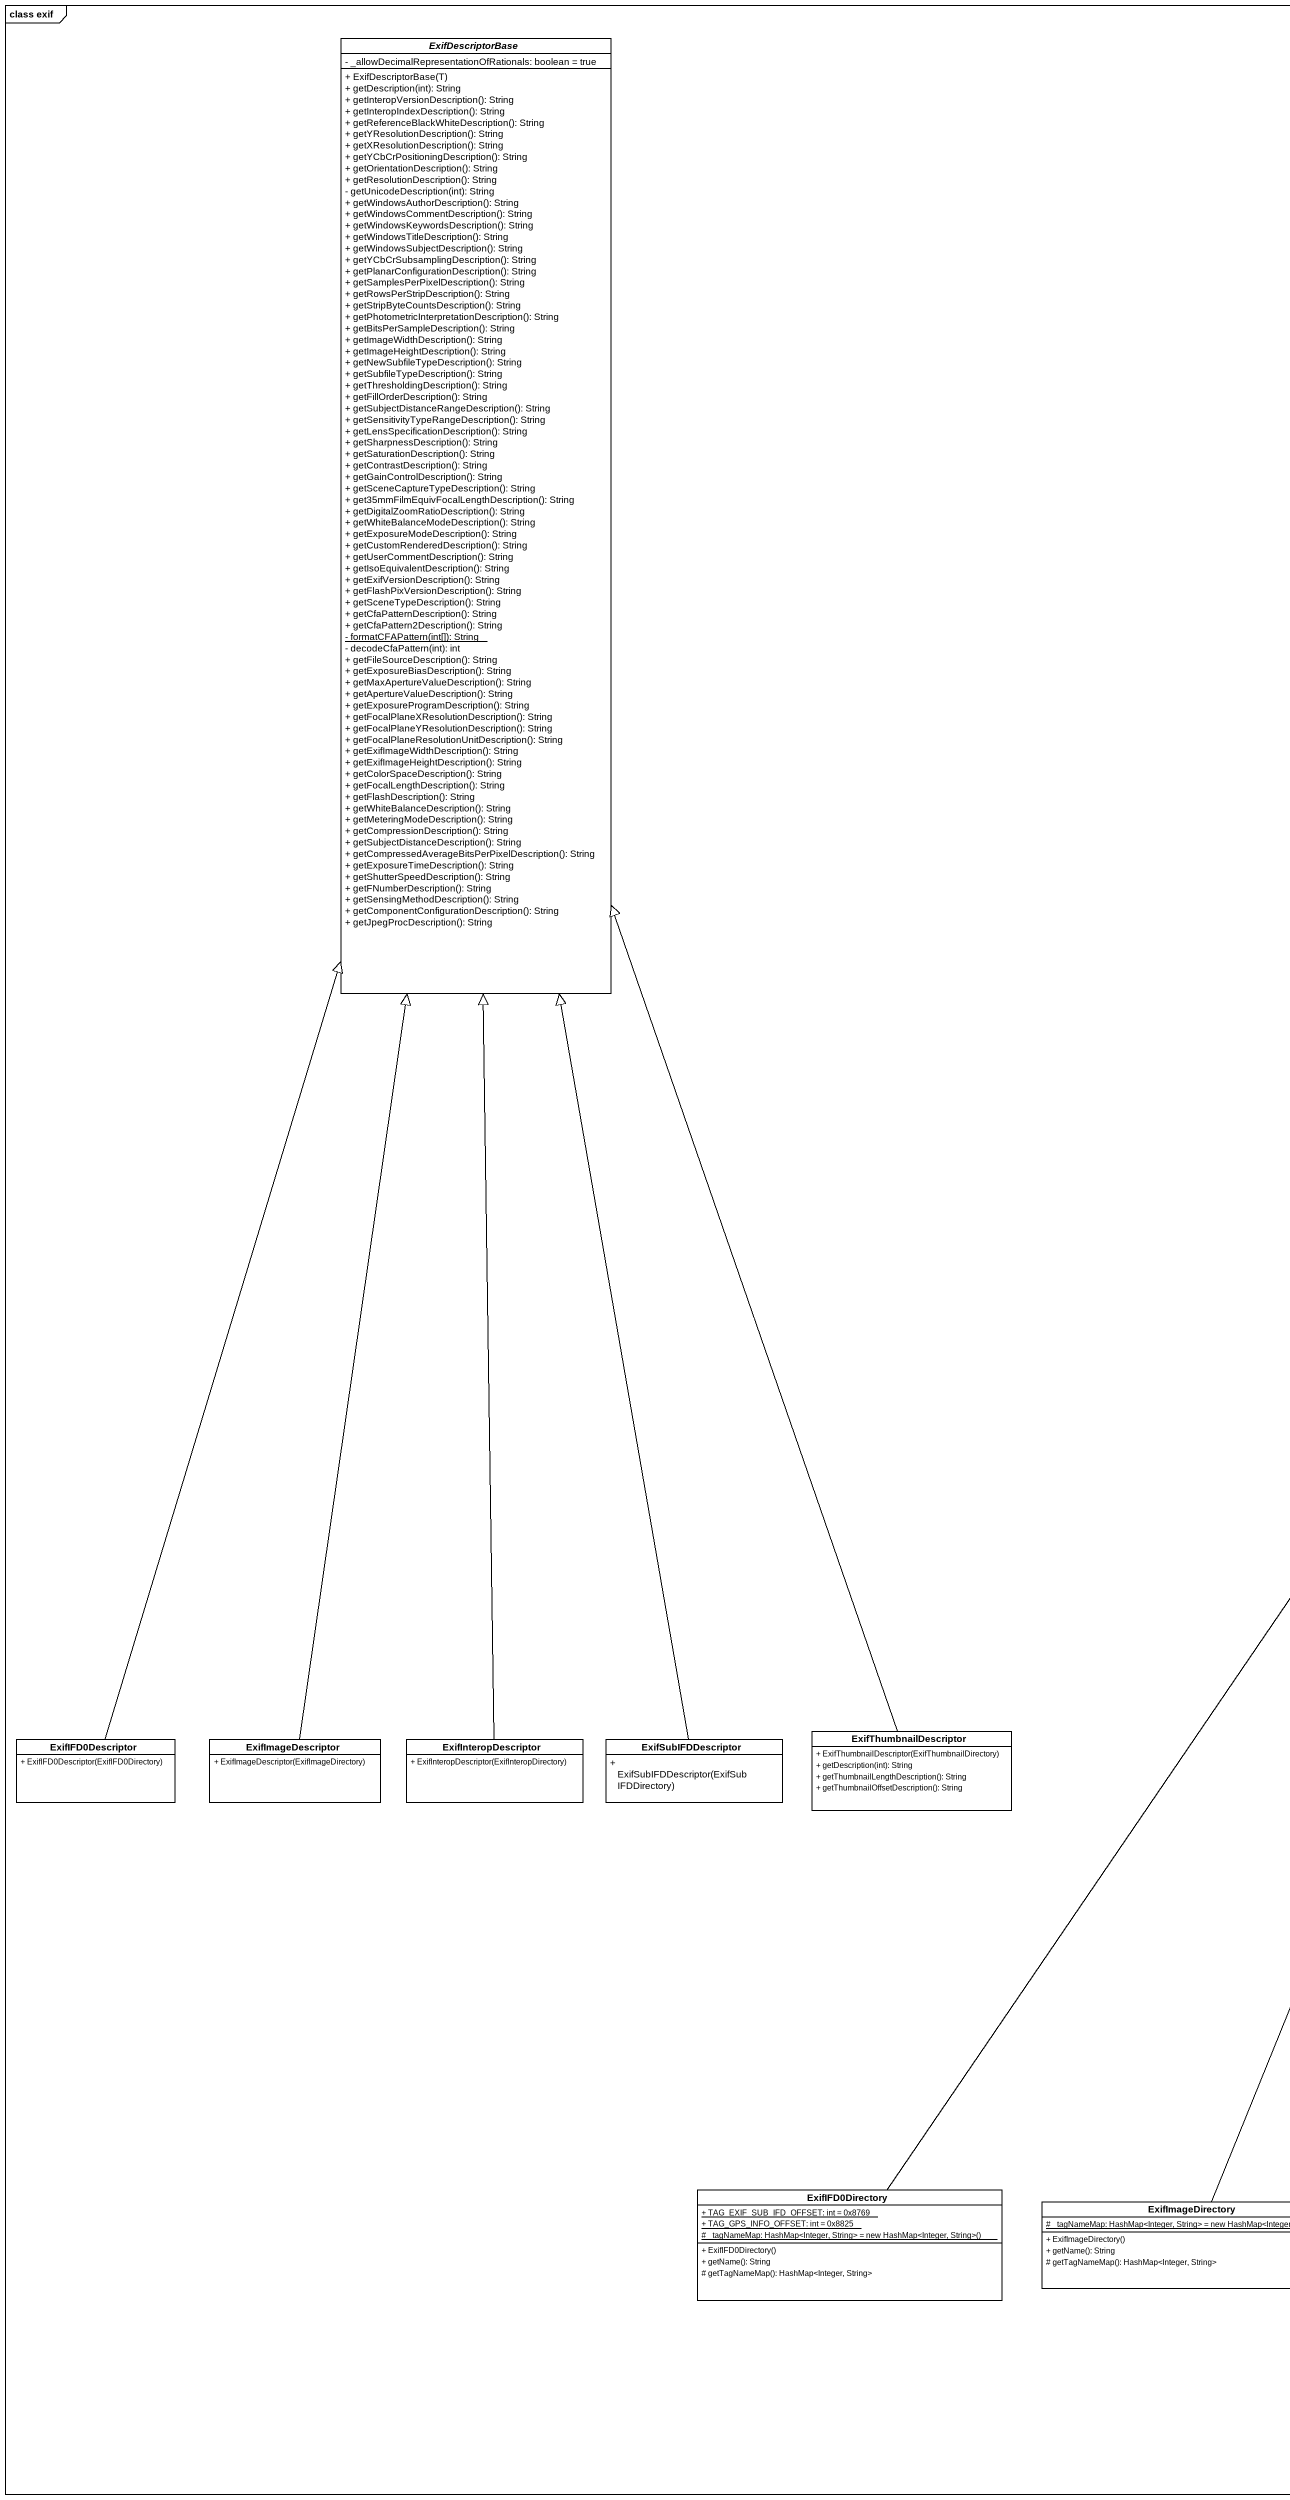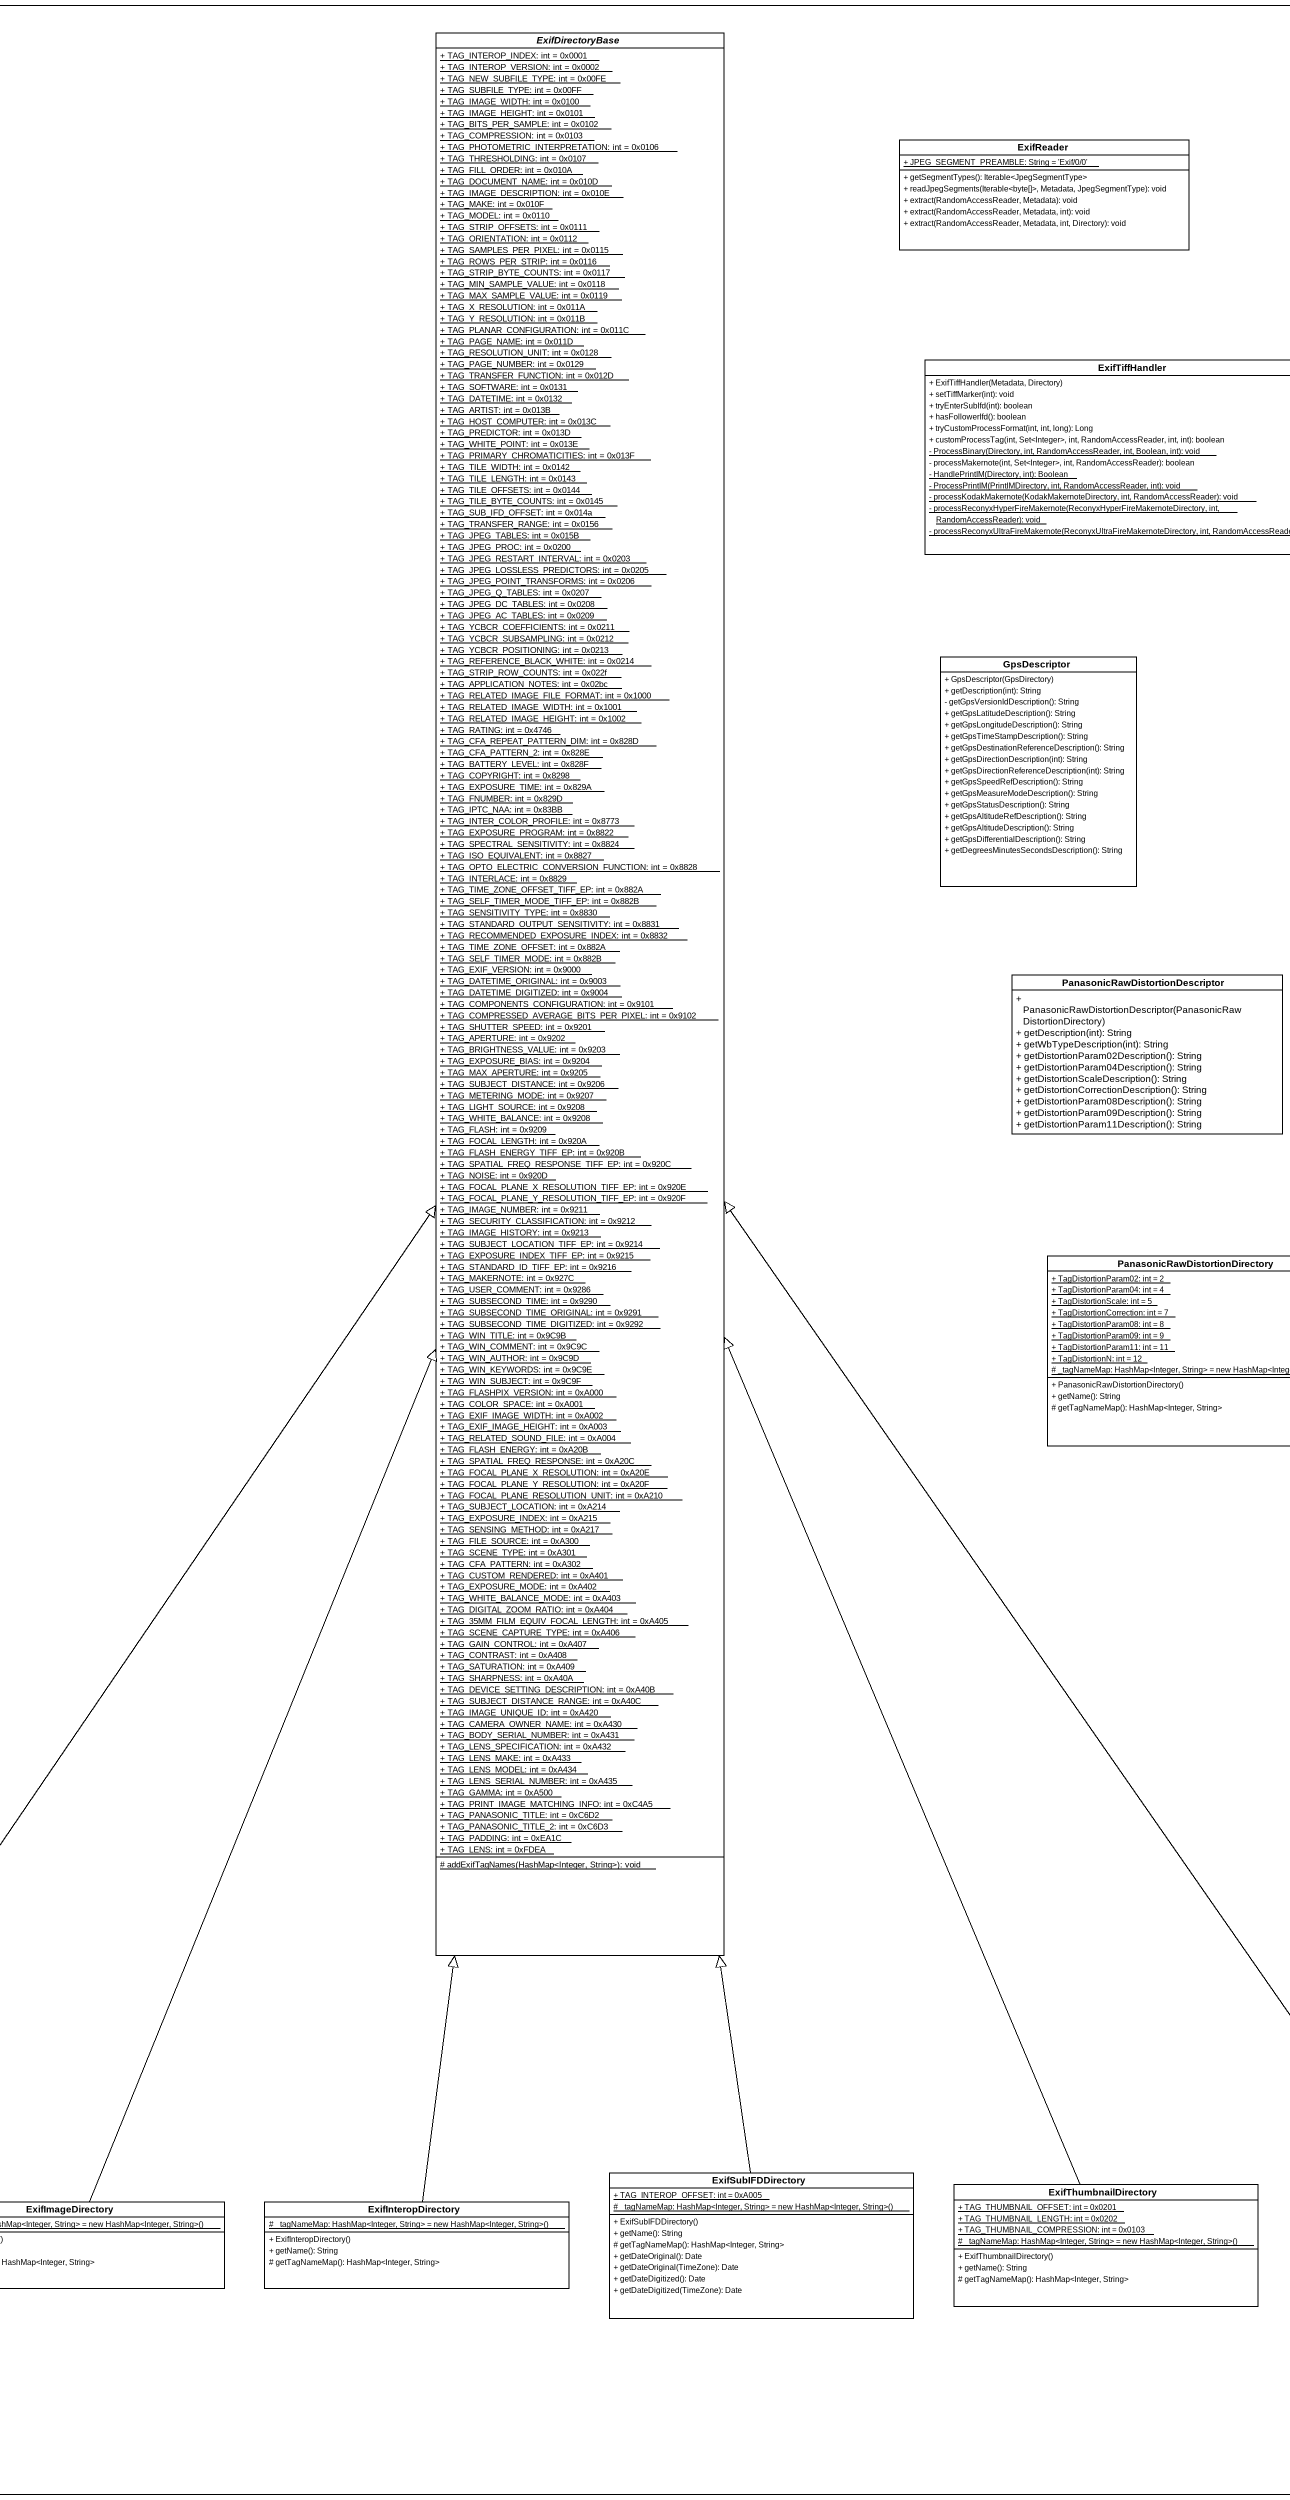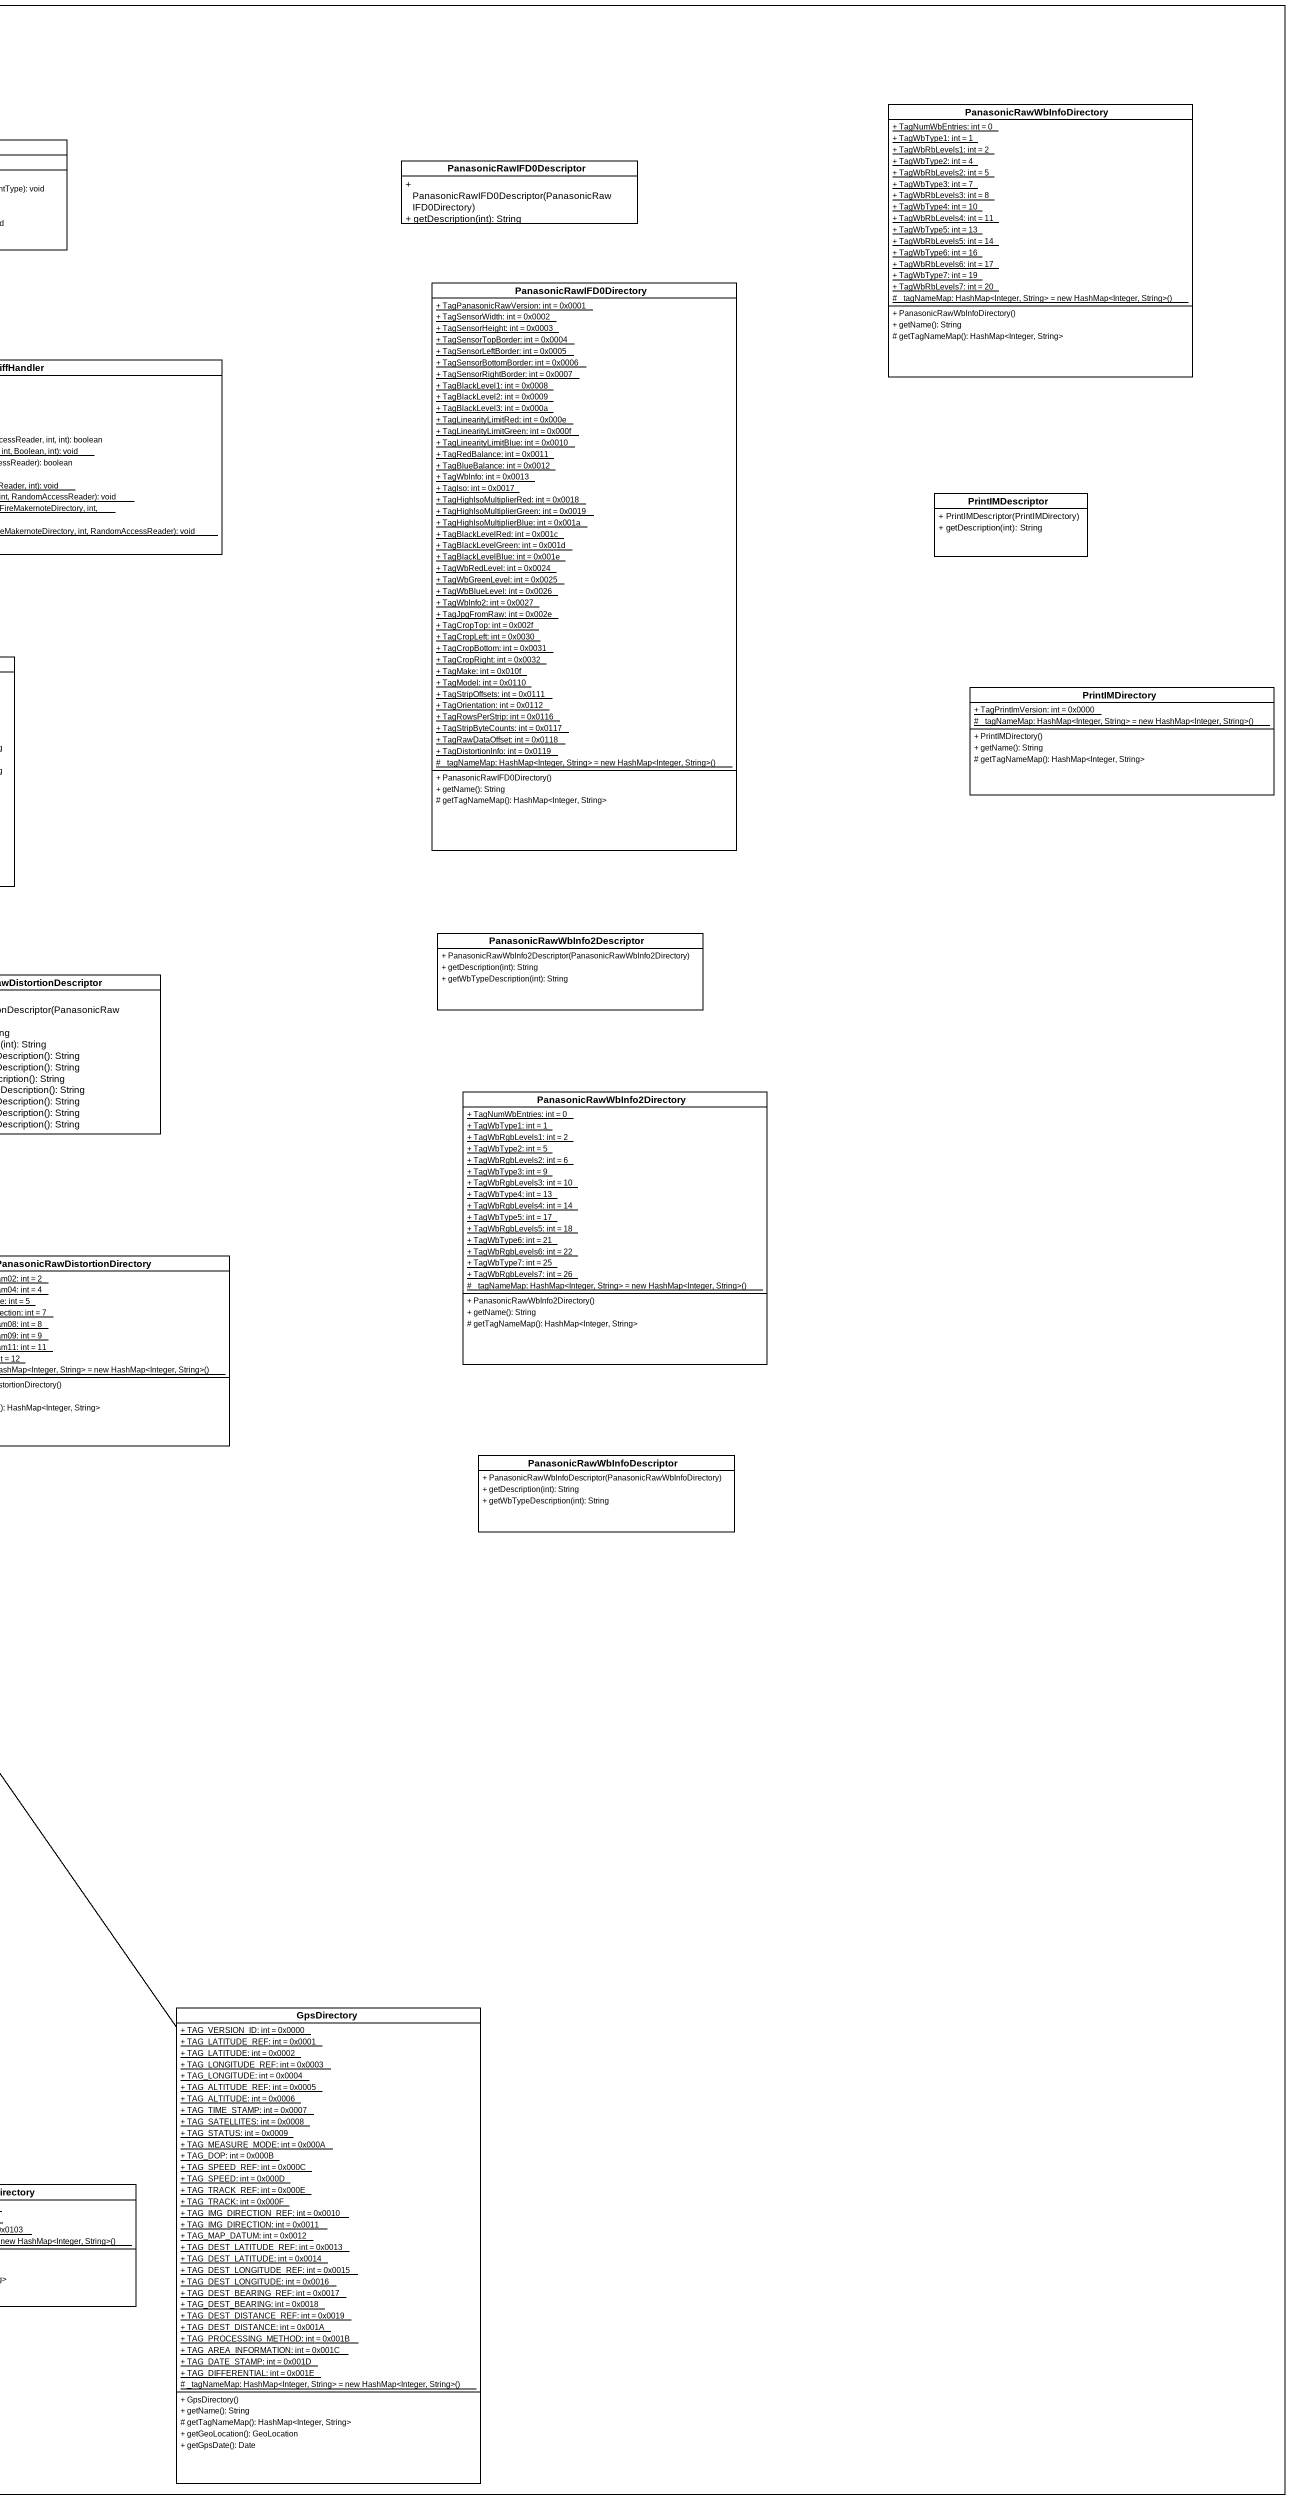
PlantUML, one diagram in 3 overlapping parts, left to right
@startuml
mainframe class exif
hide circle
hide empty members
skinparam classAttributeIconSize 0
abstract class ExifDescriptorBase {
  - _allowDecimalRepresentationOfRationals: boolean = true
  + ExifDescriptorBase(T)
  + getDescription(int): String
  + getInteropVersionDescription(): String
  + getInteropIndexDescription(): String
  + getReferenceBlackWhiteDescription(): String
  + getYResolutionDescription(): String
  + getXResolutionDescription(): String
  + getYCbCrPositioningDescription(): String
  + getOrientationDescription(): String
  + getResolutionDescription(): String
  - getUnicodeDescription(int): String
  + getWindowsAuthorDescription(): String
  + getWindowsCommentDescription(): String
  + getWindowsKeywordsDescription(): String
  + getWindowsTitleDescription(): String
  + getWindowsSubjectDescription(): String
  + getYCbCrSubsamplingDescription(): String
  + getPlanarConfigurationDescription(): String
  + getSamplesPerPixelDescription(): String
  + getRowsPerStripDescription(): String
  + getStripByteCountsDescription(): String
  + getPhotometricInterpretationDescription(): String
  + getBitsPerSampleDescription(): String
  + getImageWidthDescription(): String
  + getImageHeightDescription(): String
  + getNewSubfileTypeDescription(): String
  + getSubfileTypeDescription(): String
  + getThresholdingDescription(): String
  + getFillOrderDescription(): String
  + getSubjectDistanceRangeDescription(): String
  + getSensitivityTypeRangeDescription(): String
  + getLensSpecificationDescription(): String
  + getSharpnessDescription(): String
  + getSaturationDescription(): String
  + getContrastDescription(): String
  + getGainControlDescription(): String
  + getSceneCaptureTypeDescription(): String
  + get35mmFilmEquivFocalLengthDescription(): String
  + getDigitalZoomRatioDescription(): String
  + getWhiteBalanceModeDescription(): String
  + getExposureModeDescription(): String
  + getCustomRenderedDescription(): String
  + getUserCommentDescription(): String
  + getIsoEquivalentDescription(): String
  + getExifVersionDescription(): String
  + getFlashPixVersionDescription(): String
  + getSceneTypeDescription(): String
  + getCfaPatternDescription(): String
  + getCfaPattern2Description(): String
  {static} - formatCFAPattern(int[]): String
  - decodeCfaPattern(int): int
  + getFileSourceDescription(): String
  + getExposureBiasDescription(): String
  + getMaxApertureValueDescription(): String
  + getApertureValueDescription(): String
  + getExposureProgramDescription(): String
  + getFocalPlaneXResolutionDescription(): String
  + getFocalPlaneYResolutionDescription(): String
  + getFocalPlaneResolutionUnitDescription(): String
  + getExifImageWidthDescription(): String
  + getExifImageHeightDescription(): String
  + getColorSpaceDescription(): String
  + getFocalLengthDescription(): String
  + getFlashDescription(): String
  + getWhiteBalanceDescription(): String
  + getMeteringModeDescription(): String
  + getCompressionDescription(): String
  + getSubjectDistanceDescription(): String
  + getCompressedAverageBitsPerPixelDescription(): String
  + getExposureTimeDescription(): String
  + getShutterSpeedDescription(): String
  + getFNumberDescription(): String
  + getSensingMethodDescription(): String
  + getComponentConfigurationDescription(): String
  + getJpegProcDescription(): String
}
abstract class ExifDirectoryBase {
  {static} + TAG_INTEROP_INDEX: int = 0x0001
  {static} + TAG_INTEROP_VERSION: int = 0x0002
  {static} + TAG_NEW_SUBFILE_TYPE: int = 0x00FE
  {static} + TAG_SUBFILE_TYPE: int = 0x00FF
  {static} + TAG_IMAGE_WIDTH: int = 0x0100
  {static} + TAG_IMAGE_HEIGHT: int = 0x0101
  {static} + TAG_BITS_PER_SAMPLE: int = 0x0102
  {static} + TAG_COMPRESSION: int = 0x0103
  {static} + TAG_PHOTOMETRIC_INTERPRETATION: int = 0x0106
  {static} + TAG_THRESHOLDING: int = 0x0107
  {static} + TAG_FILL_ORDER: int = 0x010A
  {static} + TAG_DOCUMENT_NAME: int = 0x010D
  {static} + TAG_IMAGE_DESCRIPTION: int = 0x010E
  {static} + TAG_MAKE: int = 0x010F
  {static} + TAG_MODEL: int = 0x0110
  {static} + TAG_STRIP_OFFSETS: int = 0x0111
  {static} + TAG_ORIENTATION: int = 0x0112
  {static} + TAG_SAMPLES_PER_PIXEL: int = 0x0115
  {static} + TAG_ROWS_PER_STRIP: int = 0x0116
  {static} + TAG_STRIP_BYTE_COUNTS: int = 0x0117
  {static} + TAG_MIN_SAMPLE_VALUE: int = 0x0118
  {static} + TAG_MAX_SAMPLE_VALUE: int = 0x0119
  {static} + TAG_X_RESOLUTION: int = 0x011A
  {static} + TAG_Y_RESOLUTION: int = 0x011B
  {static} + TAG_PLANAR_CONFIGURATION: int = 0x011C
  {static} + TAG_PAGE_NAME: int = 0x011D
  {static} + TAG_RESOLUTION_UNIT: int = 0x0128
  {static} + TAG_PAGE_NUMBER: int = 0x0129
  {static} + TAG_TRANSFER_FUNCTION: int = 0x012D
  {static} + TAG_SOFTWARE: int = 0x0131
  {static} + TAG_DATETIME: int = 0x0132
  {static} + TAG_ARTIST: int = 0x013B
  {static} + TAG_HOST_COMPUTER: int = 0x013C
  {static} + TAG_PREDICTOR: int = 0x013D
  {static} + TAG_WHITE_POINT: int = 0x013E
  {static} + TAG_PRIMARY_CHROMATICITIES: int = 0x013F
  {static} + TAG_TILE_WIDTH: int = 0x0142
  {static} + TAG_TILE_LENGTH: int = 0x0143
  {static} + TAG_TILE_OFFSETS: int = 0x0144
  {static} + TAG_TILE_BYTE_COUNTS: int = 0x0145
  {static} + TAG_SUB_IFD_OFFSET: int = 0x014a
  {static} + TAG_TRANSFER_RANGE: int = 0x0156
  {static} + TAG_JPEG_TABLES: int = 0x015B
  {static} + TAG_JPEG_PROC: int = 0x0200
  {static} + TAG_JPEG_RESTART_INTERVAL: int = 0x0203
  {static} + TAG_JPEG_LOSSLESS_PREDICTORS: int = 0x0205
  {static} + TAG_JPEG_POINT_TRANSFORMS: int = 0x0206
  {static} + TAG_JPEG_Q_TABLES: int = 0x0207
  {static} + TAG_JPEG_DC_TABLES: int = 0x0208
  {static} + TAG_JPEG_AC_TABLES: int = 0x0209
  {static} + TAG_YCBCR_COEFFICIENTS: int = 0x0211
  {static} + TAG_YCBCR_SUBSAMPLING: int = 0x0212
  {static} + TAG_YCBCR_POSITIONING: int = 0x0213
  {static} + TAG_REFERENCE_BLACK_WHITE: int = 0x0214
  {static} + TAG_STRIP_ROW_COUNTS: int = 0x022f
  {static} + TAG_APPLICATION_NOTES: int = 0x02bc
  {static} + TAG_RELATED_IMAGE_FILE_FORMAT: int = 0x1000
  {static} + TAG_RELATED_IMAGE_WIDTH: int = 0x1001
  {static} + TAG_RELATED_IMAGE_HEIGHT: int = 0x1002
  {static} + TAG_RATING: int = 0x4746
  {static} + TAG_CFA_REPEAT_PATTERN_DIM: int = 0x828D
  {static} + TAG_CFA_PATTERN_2: int = 0x828E
  {static} + TAG_BATTERY_LEVEL: int = 0x828F
  {static} + TAG_COPYRIGHT: int = 0x8298
  {static} + TAG_EXPOSURE_TIME: int = 0x829A
  {static} + TAG_FNUMBER: int = 0x829D
  {static} + TAG_IPTC_NAA: int = 0x83BB
  {static} + TAG_INTER_COLOR_PROFILE: int = 0x8773
  {static} + TAG_EXPOSURE_PROGRAM: int = 0x8822
  {static} + TAG_SPECTRAL_SENSITIVITY: int = 0x8824
  {static} + TAG_ISO_EQUIVALENT: int = 0x8827
  {static} + TAG_OPTO_ELECTRIC_CONVERSION_FUNCTION: int = 0x8828
  {static} + TAG_INTERLACE: int = 0x8829
  {static} + TAG_TIME_ZONE_OFFSET_TIFF_EP: int = 0x882A
  {static} + TAG_SELF_TIMER_MODE_TIFF_EP: int = 0x882B
  {static} + TAG_SENSITIVITY_TYPE: int = 0x8830
  {static} + TAG_STANDARD_OUTPUT_SENSITIVITY: int = 0x8831
  {static} + TAG_RECOMMENDED_EXPOSURE_INDEX: int = 0x8832
  {static} + TAG_TIME_ZONE_OFFSET: int = 0x882A
  {static} + TAG_SELF_TIMER_MODE: int = 0x882B
  {static} + TAG_EXIF_VERSION: int = 0x9000
  {static} + TAG_DATETIME_ORIGINAL: int = 0x9003
  {static} + TAG_DATETIME_DIGITIZED: int = 0x9004
  {static} + TAG_COMPONENTS_CONFIGURATION: int = 0x9101
  {static} + TAG_COMPRESSED_AVERAGE_BITS_PER_PIXEL: int = 0x9102
  {static} + TAG_SHUTTER_SPEED: int = 0x9201
  {static} + TAG_APERTURE: int = 0x9202
  {static} + TAG_BRIGHTNESS_VALUE: int = 0x9203
  {static} + TAG_EXPOSURE_BIAS: int = 0x9204
  {static} + TAG_MAX_APERTURE: int = 0x9205
  {static} + TAG_SUBJECT_DISTANCE: int = 0x9206
  {static} + TAG_METERING_MODE: int = 0x9207
  {static} + TAG_LIGHT_SOURCE: int = 0x9208
  {static} + TAG_WHITE_BALANCE: int = 0x9208
  {static} + TAG_FLASH: int = 0x9209
  {static} + TAG_FOCAL_LENGTH: int = 0x920A
  {static} + TAG_FLASH_ENERGY_TIFF_EP: int = 0x920B
  {static} + TAG_SPATIAL_FREQ_RESPONSE_TIFF_EP: int = 0x920C
  {static} + TAG_NOISE: int = 0x920D
  {static} + TAG_FOCAL_PLANE_X_RESOLUTION_TIFF_EP: int = 0x920E
  {static} + TAG_FOCAL_PLANE_Y_RESOLUTION_TIFF_EP: int = 0x920F
  {static} + TAG_IMAGE_NUMBER: int = 0x9211
  {static} + TAG_SECURITY_CLASSIFICATION: int = 0x9212
  {static} + TAG_IMAGE_HISTORY: int = 0x9213
  {static} + TAG_SUBJECT_LOCATION_TIFF_EP: int = 0x9214
  {static} + TAG_EXPOSURE_INDEX_TIFF_EP: int = 0x9215
  {static} + TAG_STANDARD_ID_TIFF_EP: int = 0x9216
  {static} + TAG_MAKERNOTE: int = 0x927C
  {static} + TAG_USER_COMMENT: int = 0x9286
  {static} + TAG_SUBSECOND_TIME: int = 0x9290
  {static} + TAG_SUBSECOND_TIME_ORIGINAL: int = 0x9291
  {static} + TAG_SUBSECOND_TIME_DIGITIZED: int = 0x9292
  {static} + TAG_WIN_TITLE: int = 0x9C9B
  {static} + TAG_WIN_COMMENT: int = 0x9C9C
  {static} + TAG_WIN_AUTHOR: int = 0x9C9D
  {static} + TAG_WIN_KEYWORDS: int = 0x9C9E
  {static} + TAG_WIN_SUBJECT: int = 0x9C9F
  {static} + TAG_FLASHPIX_VERSION: int = 0xA000
  {static} + TAG_COLOR_SPACE: int = 0xA001
  {static} + TAG_EXIF_IMAGE_WIDTH: int = 0xA002
  {static} + TAG_EXIF_IMAGE_HEIGHT: int = 0xA003
  {static} + TAG_RELATED_SOUND_FILE: int = 0xA004
  {static} + TAG_FLASH_ENERGY: int = 0xA20B
  {static} + TAG_SPATIAL_FREQ_RESPONSE: int = 0xA20C
  {static} + TAG_FOCAL_PLANE_X_RESOLUTION: int = 0xA20E
  {static} + TAG_FOCAL_PLANE_Y_RESOLUTION: int = 0xA20F
  {static} + TAG_FOCAL_PLANE_RESOLUTION_UNIT: int = 0xA210
  {static} + TAG_SUBJECT_LOCATION: int = 0xA214
  {static} + TAG_EXPOSURE_INDEX: int = 0xA215
  {static} + TAG_SENSING_METHOD: int = 0xA217
  {static} + TAG_FILE_SOURCE: int = 0xA300
  {static} + TAG_SCENE_TYPE: int = 0xA301
  {static} + TAG_CFA_PATTERN: int = 0xA302
  {static} + TAG_CUSTOM_RENDERED: int = 0xA401
  {static} + TAG_EXPOSURE_MODE: int = 0xA402
  {static} + TAG_WHITE_BALANCE_MODE: int = 0xA403
  {static} + TAG_DIGITAL_ZOOM_RATIO: int = 0xA404
  {static} + TAG_35MM_FILM_EQUIV_FOCAL_LENGTH: int = 0xA405
  {static} + TAG_SCENE_CAPTURE_TYPE: int = 0xA406
  {static} + TAG_GAIN_CONTROL: int = 0xA407
  {static} + TAG_CONTRAST: int = 0xA408
  {static} + TAG_SATURATION: int = 0xA409
  {static} + TAG_SHARPNESS: int = 0xA40A
  {static} + TAG_DEVICE_SETTING_DESCRIPTION: int = 0xA40B
  {static} + TAG_SUBJECT_DISTANCE_RANGE: int = 0xA40C
  {static} + TAG_IMAGE_UNIQUE_ID: int = 0xA420
  {static} + TAG_CAMERA_OWNER_NAME: int = 0xA430
  {static} + TAG_BODY_SERIAL_NUMBER: int = 0xA431
  {static} + TAG_LENS_SPECIFICATION: int = 0xA432
  {static} + TAG_LENS_MAKE: int = 0xA433
  {static} + TAG_LENS_MODEL: int = 0xA434
  {static} + TAG_LENS_SERIAL_NUMBER: int = 0xA435
  {static} + TAG_GAMMA: int = 0xA500
  {static} + TAG_PRINT_IMAGE_MATCHING_INFO: int = 0xC4A5
  {static} + TAG_PANASONIC_TITLE: int = 0xC6D2
  {static} + TAG_PANASONIC_TITLE_2: int = 0xC6D3
  {static} + TAG_PADDING: int = 0xEA1C
  {static} + TAG_LENS: int = 0xFDEA
  {static} # addExifTagNames(HashMap<Integer, String>): void
}
class PanasonicRawWbInfoDirectory {
  {static} + TagNumWbEntries: int = 0
  {static} + TagWbType1: int = 1
  {static} + TagWbRbLevels1: int = 2
  {static} + TagWbType2: int = 4
  {static} + TagWbRbLevels2: int = 5
  {static} + TagWbType3: int = 7
  {static} + TagWbRbLevels3: int = 8
  {static} + TagWbType4: int = 10
  {static} + TagWbRbLevels4: int = 11
  {static} + TagWbType5: int = 13
  {static} + TagWbRbLevels5: int = 14
  {static} + TagWbType6: int = 16
  {static} + TagWbRbLevels6: int = 17
  {static} + TagWbType7: int = 19
  {static} + TagWbRbLevels7: int = 20
  {static} {field} # _tagNameMap: HashMap<Integer, String> = new HashMap<Integer, String>()
  + PanasonicRawWbInfoDirectory()
  + getName(): String
  # getTagNameMap(): HashMap<Integer, String>
}
class ExifReader {
  {static} + JPEG_SEGMENT_PREAMBLE: String = 'Exif/0/0'
  + getSegmentTypes(): Iterable<JpegSegmentType>
  + readJpegSegments(Iterable<byte[]>, Metadata, JpegSegmentType): void
  + extract(RandomAccessReader, Metadata): void
  + extract(RandomAccessReader, Metadata, int): void
  + extract(RandomAccessReader, Metadata, int, Directory): void
}
class PanasonicRawIFD0Descriptor {
  + PanasonicRawIFD0Descriptor(PanasonicRawIFD0Directory)
  + getDescription(int): String
}
class PanasonicRawIFD0Directory {
  {static} + TagPanasonicRawVersion: int = 0x0001
  {static} + TagSensorWidth: int = 0x0002
  {static} + TagSensorHeight: int = 0x0003
  {static} + TagSensorTopBorder: int = 0x0004
  {static} + TagSensorLeftBorder: int = 0x0005
  {static} + TagSensorBottomBorder: int = 0x0006
  {static} + TagSensorRightBorder: int = 0x0007
  {static} + TagBlackLevel1: int = 0x0008
  {static} + TagBlackLevel2: int = 0x0009
  {static} + TagBlackLevel3: int = 0x000a
  {static} + TagLinearityLimitRed: int = 0x000e
  {static} + TagLinearityLimitGreen: int = 0x000f
  {static} + TagLinearityLimitBlue: int = 0x0010
  {static} + TagRedBalance: int = 0x0011
  {static} + TagBlueBalance: int = 0x0012
  {static} + TagWbInfo: int = 0x0013
  {static} + TagIso: int = 0x0017
  {static} + TagHighIsoMultiplierRed: int = 0x0018
  {static} + TagHighIsoMultiplierGreen: int = 0x0019
  {static} + TagHighIsoMultiplierBlue: int = 0x001a
  {static} + TagBlackLevelRed: int = 0x001c
  {static} + TagBlackLevelGreen: int = 0x001d
  {static} + TagBlackLevelBlue: int = 0x001e
  {static} + TagWbRedLevel: int = 0x0024
  {static} + TagWbGreenLevel: int = 0x0025
  {static} + TagWbBlueLevel: int = 0x0026
  {static} + TagWbInfo2: int = 0x0027
  {static} + TagJpgFromRaw: int = 0x002e
  {static} + TagCropTop: int = 0x002f
  {static} + TagCropLeft: int = 0x0030
  {static} + TagCropBottom: int = 0x0031
  {static} + TagCropRight: int = 0x0032
  {static} + TagMake: int = 0x010f
  {static} + TagModel: int = 0x0110
  {static} + TagStripOffsets: int = 0x0111
  {static} + TagOrientation: int = 0x0112
  {static} + TagRowsPerStrip: int = 0x0116
  {static} + TagStripByteCounts: int = 0x0117
  {static} + TagRawDataOffset: int = 0x0118
  {static} + TagDistortionInfo: int = 0x0119
  {static} {field} # _tagNameMap: HashMap<Integer, String> = new HashMap<Integer, String>()
  + PanasonicRawIFD0Directory()
  + getName(): String
  # getTagNameMap(): HashMap<Integer, String>
}
class ExifTiffHandler {
  + ExifTiffHandler(Metadata, Directory)
  + setTiffMarker(int): void
  + tryEnterSubIfd(int): boolean
  + hasFollowerIfd(): boolean
  + tryCustomProcessFormat(int, int, long): Long
  + customProcessTag(int, Set<Integer>, int, RandomAccessReader, int, int): boolean
  {static} - ProcessBinary(Directory, int, RandomAccessReader, int, Boolean, int): void
  - processMakernote(int, Set<Integer>, int, RandomAccessReader): boolean
  {static} - HandlePrintIM(Directory, int): Boolean
  {static} - ProcessPrintIM(PrintIMDirectory, int, RandomAccessReader, int): void
  {static} - processKodakMakernote(KodakMakernoteDirectory, int, RandomAccessReader): void
  {static} - processReconyxHyperFireMakernote(ReconyxHyperFireMakernoteDirectory, int, RandomAccessReader): void
  {static} - processReconyxUltraFireMakernote(ReconyxUltraFireMakernoteDirectory, int, RandomAccessReader): void
}
class PrintIMDescriptor {
  + PrintIMDescriptor(PrintIMDirectory)
  + getDescription(int): String
}
class GpsDescriptor {
  + GpsDescriptor(GpsDirectory)
  + getDescription(int): String
  - getGpsVersionIdDescription(): String
  + getGpsLatitudeDescription(): String
  + getGpsLongitudeDescription(): String
  + getGpsTimeStampDescription(): String
  + getGpsDestinationReferenceDescription(): String
  + getGpsDirectionDescription(int): String
  + getGpsDirectionReferenceDescription(int): String
  + getGpsSpeedRefDescription(): String
  + getGpsMeasureModeDescription(): String
  + getGpsStatusDescription(): String
  + getGpsAltitudeRefDescription(): String
  + getGpsAltitudeDescription(): String
  + getGpsDifferentialDescription(): String
  + getDegreesMinutesSecondsDescription(): String
}
class PrintIMDirectory {
  {static} + TagPrintImVersion: int = 0x0000
  {static} {field} # _tagNameMap: HashMap<Integer, String> = new HashMap<Integer, String>()
  + PrintIMDirectory()
  + getName(): String
  # getTagNameMap(): HashMap<Integer, String>
}
class "PanasonicRawWbInfo2Descriptor" as PanasonicRawWbInfo2Descripto {
  + PanasonicRawWbInfo2Descriptor(PanasonicRawWbInfo2Directory)
  + getDescription(int): String
  + getWbTypeDescription(int): String
}
class "PanasonicRawDistortionDescriptor" as PanasonicRawDistortionDescri {
  + PanasonicRawDistortionDescriptor(PanasonicRawDistortionDirectory)
  + getDescription(int): String
  + getWbTypeDescription(int): String
  + getDistortionParam02Description(): String
  + getDistortionParam04Description(): String
  + getDistortionScaleDescription(): String
  + getDistortionCorrectionDescription(): String
  + getDistortionParam08Description(): String
  + getDistortionParam09Description(): String
  + getDistortionParam11Description(): String
}
class PanasonicRawWbInfo2Directory {
  {static} + TagNumWbEntries: int = 0
  {static} + TagWbType1: int = 1
  {static} + TagWbRgbLevels1: int = 2
  {static} + TagWbType2: int = 5
  {static} + TagWbRgbLevels2: int = 6
  {static} + TagWbType3: int = 9
  {static} + TagWbRgbLevels3: int = 10
  {static} + TagWbType4: int = 13
  {static} + TagWbRgbLevels4: int = 14
  {static} + TagWbType5: int = 17
  {static} + TagWbRgbLevels5: int = 18
  {static} + TagWbType6: int = 21
  {static} + TagWbRgbLevels6: int = 22
  {static} + TagWbType7: int = 25
  {static} + TagWbRgbLevels7: int = 26
  {static} {field} # _tagNameMap: HashMap<Integer, String> = new HashMap<Integer, String>()
  + PanasonicRawWbInfo2Directory()
  + getName(): String
  # getTagNameMap(): HashMap<Integer, String>
}
class "PanasonicRawDistortionDirectory" as PanasonicRawDistortionDirect {
  {static} + TagDistortionParam02: int = 2
  {static} + TagDistortionParam04: int = 4
  {static} + TagDistortionScale: int = 5
  {static} + TagDistortionCorrection: int = 7
  {static} + TagDistortionParam08: int = 8
  {static} + TagDistortionParam09: int = 9
  {static} + TagDistortionParam11: int = 11
  {static} + TagDistortionN: int = 12
  {static} {field} # _tagNameMap: HashMap<Integer, String> = new HashMap<Integer, String>()
  + PanasonicRawDistortionDirectory()
  + getName(): String
  # getTagNameMap(): HashMap<Integer, String>
}
class PanasonicRawWbInfoDescriptor {
  + PanasonicRawWbInfoDescriptor(PanasonicRawWbInfoDirectory)
  + getDescription(int): String
  + getWbTypeDescription(int): String
}
class ExifIFD0Descriptor {
  + ExifIFD0Descriptor(ExifIFD0Directory)
}
class ExifImageDescriptor {
  + ExifImageDescriptor(ExifImageDirectory)
}
class ExifInteropDescriptor {
  + ExifInteropDescriptor(ExifInteropDirectory)
}
class ExifSubIFDDescriptor {
  + ExifSubIFDDescriptor(ExifSubIFDDirectory)
}
class ExifThumbnailDescriptor {
  + ExifThumbnailDescriptor(ExifThumbnailDirectory)
  + getDescription(int): String
  + getThumbnailLengthDescription(): String
  + getThumbnailOffsetDescription(): String
}
class GpsDirectory {
  {static} + TAG_VERSION_ID: int = 0x0000
  {static} + TAG_LATITUDE_REF: int = 0x0001
  {static} + TAG_LATITUDE: int = 0x0002
  {static} + TAG_LONGITUDE_REF: int = 0x0003
  {static} + TAG_LONGITUDE: int = 0x0004
  {static} + TAG_ALTITUDE_REF: int = 0x0005
  {static} + TAG_ALTITUDE: int = 0x0006
  {static} + TAG_TIME_STAMP: int = 0x0007
  {static} + TAG_SATELLITES: int = 0x0008
  {static} + TAG_STATUS: int = 0x0009
  {static} + TAG_MEASURE_MODE: int = 0x000A
  {static} + TAG_DOP: int = 0x000B
  {static} + TAG_SPEED_REF: int = 0x000C
  {static} + TAG_SPEED: int = 0x000D
  {static} + TAG_TRACK_REF: int = 0x000E
  {static} + TAG_TRACK: int = 0x000F
  {static} + TAG_IMG_DIRECTION_REF: int = 0x0010
  {static} + TAG_IMG_DIRECTION: int = 0x0011
  {static} + TAG_MAP_DATUM: int = 0x0012
  {static} + TAG_DEST_LATITUDE_REF: int = 0x0013
  {static} + TAG_DEST_LATITUDE: int = 0x0014
  {static} + TAG_DEST_LONGITUDE_REF: int = 0x0015
  {static} + TAG_DEST_LONGITUDE: int = 0x0016
  {static} + TAG_DEST_BEARING_REF: int = 0x0017
  {static} + TAG_DEST_BEARING: int = 0x0018
  {static} + TAG_DEST_DISTANCE_REF: int = 0x0019
  {static} + TAG_DEST_DISTANCE: int = 0x001A
  {static} + TAG_PROCESSING_METHOD: int = 0x001B
  {static} + TAG_AREA_INFORMATION: int = 0x001C
  {static} + TAG_DATE_STAMP: int = 0x001D
  {static} + TAG_DIFFERENTIAL: int = 0x001E
  {static} {field} # _tagNameMap: HashMap<Integer, String> = new HashMap<Integer, String>()
  + GpsDirectory()
  + getName(): String
  # getTagNameMap(): HashMap<Integer, String>
  + getGeoLocation(): GeoLocation
  + getGpsDate(): Date
}
class ExifIFD0Directory {
  {static} + TAG_EXIF_SUB_IFD_OFFSET: int = 0x8769
  {static} + TAG_GPS_INFO_OFFSET: int = 0x8825
  {static} {field} # _tagNameMap: HashMap<Integer, String> = new HashMap<Integer, String>()
  + ExifIFD0Directory()
  + getName(): String
  # getTagNameMap(): HashMap<Integer, String>
}
class ExifSubIFDDirectory {
  {static} + TAG_INTEROP_OFFSET: int = 0xA005
  {static} {field} # _tagNameMap: HashMap<Integer, String> = new HashMap<Integer, String>()
  + ExifSubIFDDirectory()
  + getName(): String
  # getTagNameMap(): HashMap<Integer, String>
  + getDateOriginal(): Date
  + getDateOriginal(TimeZone): Date
  + getDateDigitized(): Date
  + getDateDigitized(TimeZone): Date
}
class ExifThumbnailDirectory {
  {static} + TAG_THUMBNAIL_OFFSET: int = 0x0201
  {static} + TAG_THUMBNAIL_LENGTH: int = 0x0202
  {static} + TAG_THUMBNAIL_COMPRESSION: int = 0x0103
  {static} {field} # _tagNameMap: HashMap<Integer, String> = new HashMap<Integer, String>()
  + ExifThumbnailDirectory()
  + getName(): String
  # getTagNameMap(): HashMap<Integer, String>
}
class ExifImageDirectory {
  {static} {field} # _tagNameMap: HashMap<Integer, String> = new HashMap<Integer, String>()
  + ExifImageDirectory()
  + getName(): String
  # getTagNameMap(): HashMap<Integer, String>
}
class ExifInteropDirectory {
  {static} {field} # _tagNameMap: HashMap<Integer, String> = new HashMap<Integer, String>()
  + ExifInteropDirectory()
  + getName(): String
  # getTagNameMap(): HashMap<Integer, String>
}
ExifIFD0Descriptor -up-|> ExifDescriptorBase
ExifImageDescriptor -up-|> ExifDescriptorBase
ExifInteropDescriptor -up-|> ExifDescriptorBase
ExifSubIFDDescriptor -up-|> ExifDescriptorBase
ExifThumbnailDescriptor -up-|> ExifDescriptorBase
GpsDirectory -up-|> ExifDirectoryBase
ExifIFD0Directory -up-|> ExifDirectoryBase
ExifSubIFDDirectory -up-|> ExifDirectoryBase
ExifThumbnailDirectory -up-|> ExifDirectoryBase
ExifImageDirectory -up-|> ExifDirectoryBase
ExifInteropDirectory -up-|> ExifDirectoryBase
@enduml
